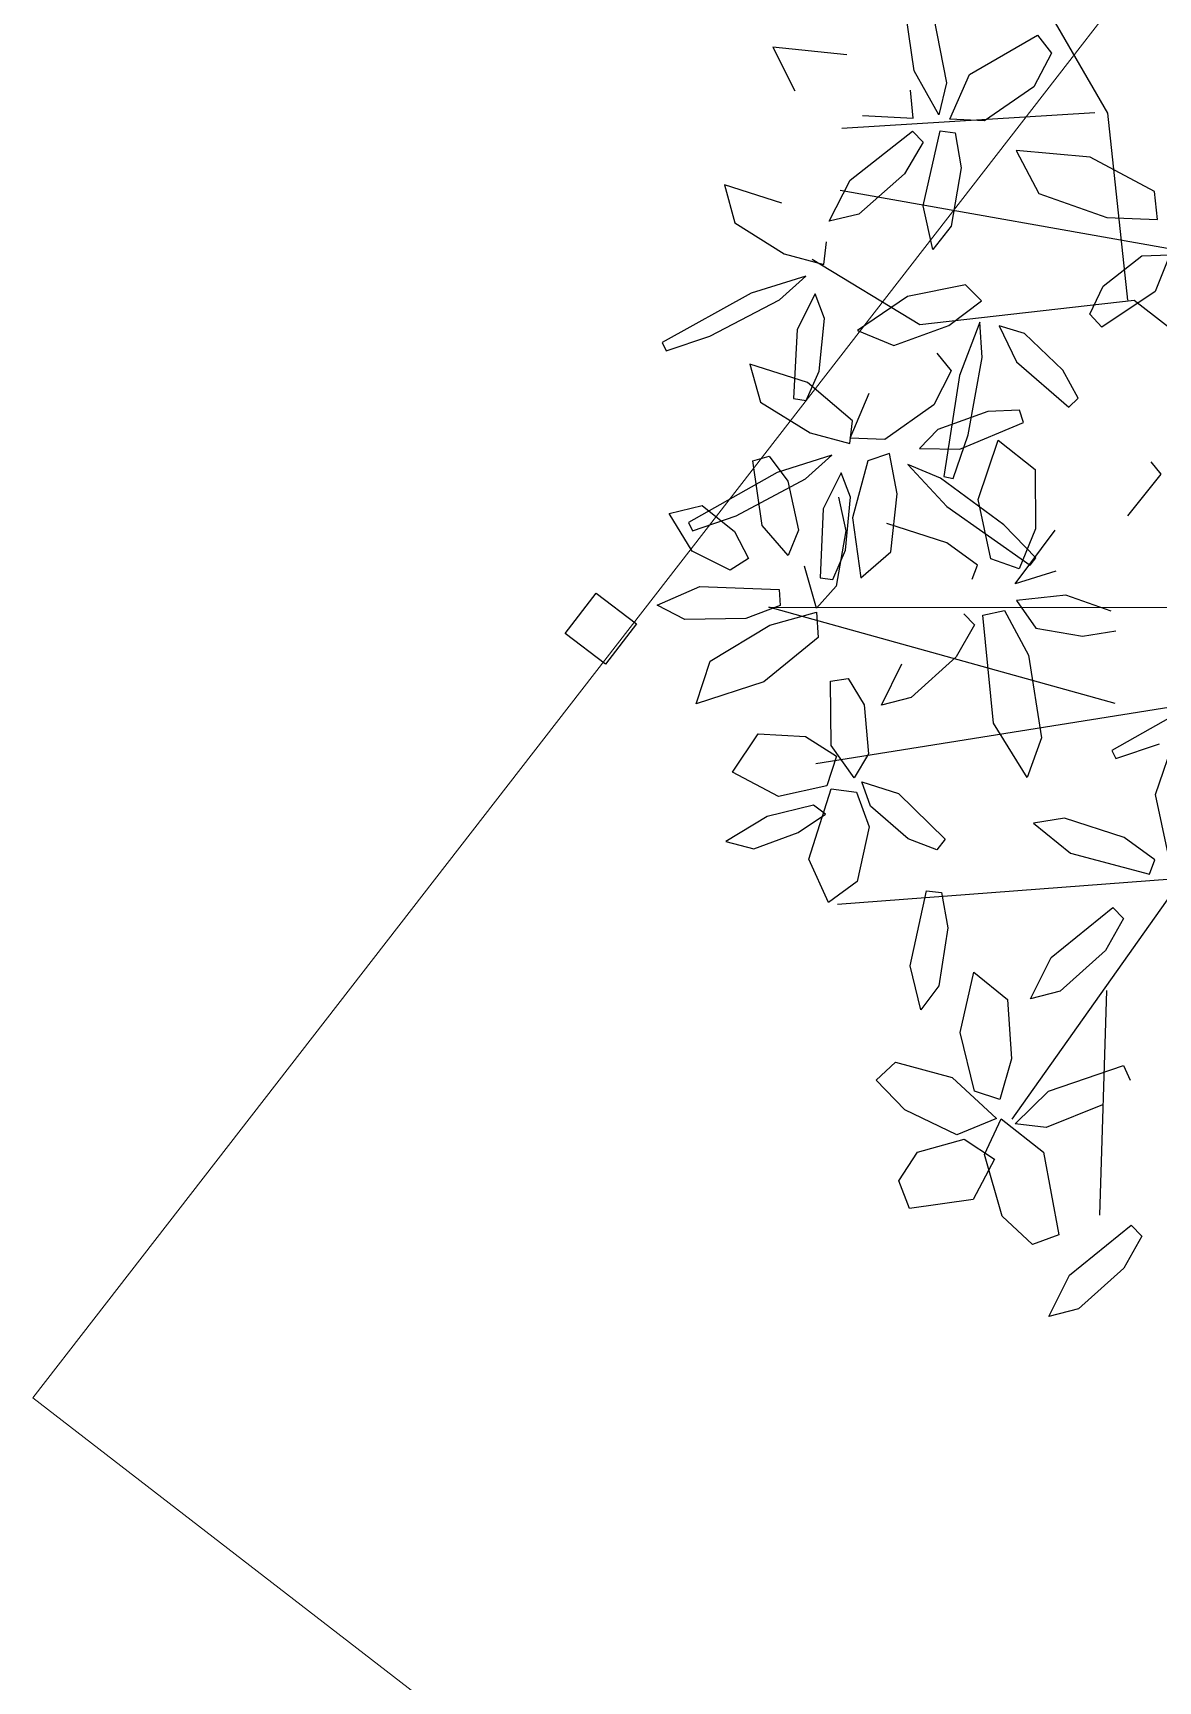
# Model space of a CAD drawing. Header units: metres. Extents: x 141303 to 146299, y 125960 to 127091.
# Drawn here: x 145057.35 to 145064, y 126083.47 to 126093.21 of the extents above; entities that cross this region are included whole.
import ezdxf

# ---------------------------------------------------------------- set-up
doc = ezdxf.new("R2010")
doc.units = ezdxf.units.M
doc.header["$MEASUREMENT"] = 0
doc.layers.add('ELEVATION', color=7, linetype='Continuous', lineweight=20)
doc.layers.add('new column', color=4, linetype='Continuous', lineweight=25)
doc.layers.add('FURNITURE', color=6, linetype='Continuous')
doc.layers.get('0').off()

# ---------------------------------------------------------------- blocks, each defined once
blk = doc.blocks.new('tree_plan2-flat-1')
at = {"color": 44}
for p, q in [((-5821.83, 2002.56), (-5850.48, 2048.97)), ((-5824.69, 2002.56), (-5880.56, 1997.4)), ((-5816.1, 1961.3), (-5821.83, 2002.56)), ((-5727.29, 1961.3), (-5880.56, 1983.65)), ((-5861.94, 1954.43), (-5886.29, 1968.18)), ((-5814.67, 1961.3), (-5861.94, 1954.43)), ((-5731.56, 1900.45), (-5814.67, 1961.3)), ((-5893.45, 1890.83), (-5740.04, 1895.54)), ((-5816.1, 1871.92), (-5893.45, 1890.83)), ((-5774.56, 1877.08), (-5881.99, 1856.45)), ((-5771.37, 1877.06), (-5836.15, 1779.1)), ((-5796.04, 1834.1), (-5876.26, 1825.51)), ((-5816.1, 1808.28), (-5816.1, 1758.47))]:
    blk.add_line(p, q, dxfattribs=at)
at = {"color": 60}
for p, q in [((-5865, 2010.67), (-5868.39, 2029.91)), ((-5861.04, 2022.84), (-5857.76, 2008.18)), ((-5852.73, 2010.2), (-5837.94, 2019.36)), ((-5837.94, 2019.36), (-5834.68, 2015.49)), ((-5880.01, 2013.72), (-5896.44, 2014.89)), ((-5896.44, 2014.89), (-5891.24, 2005.43)), ((-5834.68, 2015.49), (-5838.37, 2007.92)), ((-5859.2, 2001.06), (-5865, 2010.67)), ((-5856.75, 2000.18), (-5852.73, 2010.2)), ((-5864.88, 2000.13), (-5865.64, 2006.35)), ((-5857.76, 2008.18), (-5859.2, 2001.06)), ((-5838.37, 2007.92), (-5849.07, 2000.02)), ((-5876.09, 2000.4), (-5864.88, 2000.13)), ((-5862.07, 1980.84), (-5858.8, 1997.54)), ((-5858.8, 1997.54), (-5855.44, 1997.22)), ((-5849.07, 2000.02), (-5856.75, 2000.18)), ((-5878.38, 1986.01), (-5864.9, 1997.3)), ((-5862.49, 1994.93), (-5866.37, 1987.77)), ((-5864.9, 1997.3), (-5862.49, 1994.93)), ((-5855.44, 1997.22), (-5853.89, 1989.47)), ((-5825.4, 1992.75), (-5841.85, 1993.7)), ((-5841.85, 1993.7), (-5836.52, 1984.31)), ((-5810.93, 1985.58), (-5825.4, 1992.75)), ((-5866.37, 1987.77), (-5876.24, 1978.55)), ((-5853.89, 1989.47), (-5855.7, 1976.52)), ((-5893.36, 1980.42), (-5906.2, 1984.12)), ((-5906.2, 1984.12), (-5903.65, 1975.76)), ((-5882.77, 1976.74), (-5878.38, 1986.01)), ((-5836.52, 1984.31), (-5821.3, 1979.49)), ((-5810.08, 1979.38), (-5810.93, 1985.58)), ((-5859.6, 1971.19), (-5862.07, 1980.84)), ((-5821.3, 1979.49), (-5810.08, 1979.38)), ((-5903.65, 1975.76), (-5892.47, 1969.22)), ((-5876.24, 1978.55), (-5882.77, 1976.74)), ((-5855.7, 1976.52), (-5859.6, 1971.19)), ((-5883.62, 1967.11), (-5883.19, 1972.16)), ((-5892.47, 1969.22), (-5883.62, 1967.11)), ((-5821.64, 1964.25), (-5813.28, 1971.25)), ((-5813.28, 1971.25), (-5807.13, 1971.64)), ((-5807.13, 1971.64), (-5810.09, 1963.41)), ((-5887.54, 1964.42), (-5899.52, 1960.32)), ((-5893.23, 1959.02), (-5887.54, 1964.42)), ((-5852.17, 1963.6), (-5864.93, 1960.63)), ((-5848.45, 1960.16), (-5852.17, 1963.6)), ((-5824.4, 1957.99), (-5821.64, 1964.25)), ((-5810.09, 1963.41), (-5821.68, 1955.12)), ((-5899.52, 1960.32), (-5918.93, 1948.73)), ((-5908.4, 1950.47), (-5893.23, 1959.02)), ((-5885.37, 1960.6), (-5889.11, 1952.53)), ((-5883.14, 1955.21), (-5885.37, 1960.6)), ((-5864.93, 1960.63), (-5875.74, 1952.77)), ((-5855.55, 1954.46), (-5848.45, 1960.16)), ((-5821.68, 1955.12), (-5824.4, 1957.99)), ((-5883.97, 1943.47), (-5883.14, 1955.21)), ((-5867.57, 1949.65), (-5855.55, 1954.46)), ((-5848.73, 1955.41), (-5852.85, 1943.44)), ((-5847.96, 1947.6), (-5848.73, 1955.41)), ((-5838.76, 1953.23), (-5844.39, 1954.78)), ((-5844.39, 1954.78), (-5840.31, 1946.87)), ((-5917.95, 1946.91), (-5908.4, 1950.47)), ((-5889.11, 1952.53), (-5889.41, 1937.21)), ((-5875.74, 1952.77), (-5867.57, 1949.65)), ((-5830, 1945.37), (-5838.76, 1953.23)), ((-5918.93, 1948.73), (-5917.95, 1946.91)), ((-5858.05, 1948.28), (-5854.73, 1944.45)), ((-5850.52, 1930.38), (-5847.96, 1947.6)), ((-5840.31, 1946.87), (-5828.4, 1937.23)), ((-5886.48, 1940.91), (-5899.33, 1944.55)), ((-5899.33, 1944.55), (-5896.74, 1936.2)), ((-5886.61, 1936.9), (-5883.97, 1943.47)), ((-5854.73, 1944.45), (-5858.31, 1936.84)), ((-5852.85, 1943.44), (-5855.61, 1921)), ((-5826.43, 1939.25), (-5830, 1945.37)), ((-5876.26, 1932.71), (-5886.48, 1940.91)), ((-5828.4, 1937.23), (-5826.43, 1939.25)), ((-5896.74, 1936.2), (-5885.53, 1929.72)), ((-5889.41, 1937.21), (-5886.61, 1936.9)), ((-5876.59, 1928.84), (-5872.71, 1938.91)), ((-5858.31, 1936.84), (-5868.91, 1928.79)), ((-5846.35, 1935.72), (-5857.28, 1931.36)), ((-5839.29, 1936.2), (-5846.35, 1935.72)), ((-5838.35, 1933.54), (-5839.29, 1936.2)), ((-5876.66, 1927.66), (-5876.26, 1932.71)), ((-5852.27, 1927.15), (-5838.35, 1933.54)), ((-5885.53, 1929.72), (-5876.66, 1927.66)), ((-5868.91, 1928.79), (-5876.59, 1928.84)), ((-5857.28, 1931.36), (-5861.17, 1927)), ((-5853.57, 1920.65), (-5850.52, 1930.38)), ((-5847.89, 1916.11), (-5843.83, 1929.4)), ((-5843.83, 1929.4), (-5835.42, 1923.18)), ((-5880.57, 1924.94), (-5892.53, 1920.78)), ((-5886.23, 1919.51), (-5880.57, 1924.94)), ((-5867.79, 1925.75), (-5872.52, 1923.94)), ((-5865.84, 1916.86), (-5867.79, 1925.75)), ((-5861.17, 1927), (-5852.27, 1927.15)), ((-5809.91, 1925.68), (-5807.56, 1922.99)), ((-5898.03, 1923.17), (-5894.45, 1924.3)), ((-5895.51, 1908.89), (-5898.03, 1923.17)), ((-5894.45, 1924.3), (-5890.11, 1918.92)), ((-5878.39, 1921.14), (-5882.08, 1913.05)), ((-5876.12, 1915.76), (-5878.39, 1921.14)), ((-5872.52, 1923.94), (-5875.53, 1911.19)), ((-5856.32, 1920.62), (-5863.66, 1923.39)), ((-5863.66, 1923.39), (-5854.76, 1914.39)), ((-5855.61, 1921), (-5853.57, 1920.65)), ((-5835.42, 1923.18), (-5834.96, 1910.05)), ((-5807.56, 1922.99), (-5814.72, 1913.54)), ((-5892.53, 1920.78), (-5911.87, 1909.09)), ((-5901.36, 1910.88), (-5886.23, 1919.51)), ((-5890.11, 1918.92), (-5887.4, 1908.14)), ((-5842.02, 1910.67), (-5856.32, 1920.62)), ((-5878.79, 1915.68), (-5876.93, 1908.29)), ((-5876.89, 1904.01), (-5876.12, 1915.76)), ((-5866.86, 1903.95), (-5865.84, 1916.86)), ((-5854.76, 1914.39), (-5835.88, 1901.96)), ((-5844.68, 1903.07), (-5847.89, 1916.11)), ((-5916.17, 1910.94), (-5908.95, 1912.91)), ((-5910.83, 1902.76), (-5916.17, 1910.94)), ((-5910.89, 1907.27), (-5901.36, 1910.88)), ((-5908.95, 1912.91), (-5901.62, 1907.35)), ((-5882.08, 1913.05), (-5882.3, 1897.73)), ((-5875.53, 1911.19), (-5873.29, 1898.02)), ((-5854.53, 1906.33), (-5867.92, 1910.19)), ((-5834.67, 1903.62), (-5842.02, 1910.67)), ((-5839.09, 1897.74), (-5830.63, 1909.89)), ((-5834.96, 1910.05), (-5838.3, 1901.09)), ((-5911.87, 1909.09), (-5910.89, 1907.27)), ((-5901.62, 1907.35), (-5898.3, 1901.5)), ((-5889.54, 1902.42), (-5895.51, 1908.89)), ((-5887.4, 1908.14), (-5889.54, 1902.42)), ((-5876.93, 1908.29), (-5878.68, 1895.99)), ((-5847.59, 1901.62), (-5854.53, 1906.33)), ((-5902.3, 1898.79), (-5910.83, 1902.76)), ((-5879.49, 1897.43), (-5876.89, 1904.01)), ((-5873.29, 1898.02), (-5866.86, 1903.95)), ((-5838.3, 1901.09), (-5844.68, 1903.07)), ((-5835.88, 1901.96), (-5834.67, 1903.62)), ((-5898.3, 1901.5), (-5902.3, 1898.79)), ((-5882.91, 1890.95), (-5885.84, 1900.16)), ((-5848.66, 1898.42), (-5847.59, 1901.62)), ((-5830.19, 1900.79), (-5839.09, 1897.74)), ((-5878.68, 1895.99), (-5882.91, 1890.95)), ((-5882.3, 1897.73), (-5879.49, 1897.43)), ((-5827.83, 1895.55), (-5838.65, 1894.03)), ((-5817.66, 1892.34), (-5827.83, 1895.55)), ((-5918.18, 1890.55), (-5908.87, 1894.99)), ((-5908.87, 1894.99), (-5891.28, 1894.84)), ((-5891.28, 1894.84), (-5890.95, 1891.29)), ((-5846.05, 1890.59), (-5841.29, 1891.71)), ((-5841.29, 1891.71), (-5835.65, 1882.02)), ((-5838.65, 1894.03), (-5834.21, 1888.01)), ((-5912.01, 1887.54), (-5918.18, 1890.55)), ((-5898.52, 1888.18), (-5912.01, 1887.54)), ((-5890.95, 1891.29), (-5898.52, 1888.18)), ((-5893.14, 1886.9), (-5882.88, 1890.1)), ((-5882.88, 1890.1), (-5882.33, 1884.49)), ((-5847.84, 1888.38), (-5851.62, 1881.16)), ((-5850.28, 1890.72), (-5847.84, 1888.38)), ((-5842.91, 1866.68), (-5846.05, 1890.59)), ((-5834.21, 1888.01), (-5823.8, 1886.58)), ((-5823.8, 1886.58), (-5816.47, 1888)), ((-5906.06, 1878.52), (-5893.14, 1886.9)), ((-5882.33, 1884.49), (-5894.06, 1874.29)), ((-5851.62, 1881.16), (-5861.36, 1871.81)), ((-5835.65, 1882.02), (-5832.21, 1863.82)), ((-5908.93, 1868.93), (-5906.06, 1878.52)), ((-5867.86, 1869.91), (-5863.6, 1879.24)), ((-5894.06, 1874.29), (-5908.93, 1868.93)), ((-5879.31, 1874.9), (-5875.43, 1875.6)), ((-5878.71, 1860.66), (-5879.31, 1874.9)), ((-5875.43, 1875.6), (-5871.69, 1869.87)), ((-5871.69, 1869.87), (-5870.4, 1859.04)), ((-5861.36, 1871.81), (-5867.86, 1869.91)), ((-5797.23, 1873.2), (-5816.58, 1861.5)), ((-5835.13, 1854.88), (-5842.91, 1866.68)), ((-5900.39, 1854.08), (-5894.97, 1862.7)), ((-5894.97, 1862.7), (-5884.46, 1862.44)), ((-5884.46, 1862.44), (-5877.49, 1858.36)), ((-5832.21, 1863.82), (-5835.13, 1854.88)), ((-5815.59, 1859.69), (-5806.06, 1863.3)), ((-5806.56, 1852.03), (-5802.5, 1865.33)), ((-5873.44, 1853.68), (-5878.71, 1860.66)), ((-5870.4, 1859.04), (-5873.44, 1853.68)), ((-5816.58, 1861.5), (-5815.59, 1859.69)), ((-5877.49, 1858.36), (-5879.42, 1851.66)), ((-5890, 1848.98), (-5900.39, 1854.08)), ((-5879.42, 1851.66), (-5890, 1848.98)), ((-5869.62, 1847.51), (-5871.7, 1852.8)), ((-5871.7, 1852.8), (-5863.51, 1850.46)), ((-5803.35, 1839), (-5806.56, 1852.03)), ((-5882.87, 1835.35), (-5878.4, 1851.06)), ((-5878.4, 1851.06), (-5872.79, 1850.47)), ((-5872.79, 1850.47), (-5869.78, 1842.92)), ((-5863.51, 1850.46), (-5852.84, 1840.68)), ((-5892.39, 1844.5), (-5901.36, 1838.65)), ((-5882.19, 1847.33), (-5892.39, 1844.5)), ((-5885.41, 1841.19), (-5879.49, 1845.38)), ((-5879.49, 1845.38), (-5882.19, 1847.33)), ((-5861.01, 1840.48), (-5869.62, 1847.51)), ((-5826.59, 1846.12), (-5833.4, 1844.83)), ((-5833.4, 1844.83), (-5824.99, 1838.46)), ((-5813.2, 1842.25), (-5826.59, 1846.12)), ((-5895.15, 1837.22), (-5885.41, 1841.19)), ((-5869.78, 1842.92), (-5872.02, 1830.68)), ((-5852.84, 1840.68), (-5854.64, 1838.26)), ((-5806.26, 1837.55), (-5813.2, 1842.25)), ((-5901.36, 1838.65), (-5895.15, 1837.22)), ((-5854.64, 1838.26), (-5861.01, 1840.48)), ((-5824.99, 1838.46), (-5807.33, 1834.34)), ((-5807.33, 1834.34), (-5806.26, 1837.55)), ((-5878.2, 1825.9), (-5882.87, 1835.35)), ((-5872.02, 1830.68), (-5878.2, 1825.9)), ((-5859.7, 1812.36), (-5856.65, 1829.1)), ((-5856.65, 1829.1), (-5853.28, 1828.83)), ((-5853.28, 1828.83), (-5851.64, 1821.1)), ((-5828.58, 1815.23), (-5815.26, 1826.71)), ((-5815.26, 1826.71), (-5812.82, 1824.37)), ((-5812.82, 1824.37), (-5816.6, 1817.15)), ((-5851.64, 1821.1), (-5853.26, 1808.13)), ((-5832.84, 1805.9), (-5828.58, 1815.23)), ((-5816.6, 1817.15), (-5826.35, 1807.8))]:
    blk.add_line(p, q, dxfattribs=at)
at = {"color": 62}
for p, q in [((-5857.09, 1802.75), (-5859.7, 1812.36)), ((-5848.22, 1797.96), (-5845.59, 1811.41)), ((-5845.59, 1811.41), (-5837.94, 1805.6)), ((-5853.26, 1808.13), (-5857.09, 1802.75)), ((-5826.35, 1807.8), (-5832.84, 1805.9)), ((-5837.94, 1805.6), (-5836.68, 1792.52)), ((-5844.61, 1785.1), (-5848.22, 1797.96)), ((-5866.47, 1786.84), (-5862.3, 1790.95)), ((-5862.3, 1790.95), (-5849.68, 1787.95)), ((-5836.68, 1792.52), (-5838.98, 1783.42)), ((-5828.26, 1785.61), (-5811.79, 1791.78)), ((-5811.79, 1791.78), (-5810.2, 1788.58)), ((-5859.9, 1780.49), (-5866.47, 1786.84)), ((-5849.68, 1787.95), (-5839.58, 1779.21)), ((-5838.98, 1783.42), (-5844.61, 1785.1)), ((-5835.36, 1778.12), (-5828.26, 1785.61)), ((-5816.15, 1782.96), (-5828.52, 1777.52)), ((-5848.23, 1775.32), (-5859.9, 1780.49)), ((-5839.58, 1779.21), (-5848.23, 1775.32)), ((-5841.94, 1771.1), (-5838.49, 1779.12)), ((-5838.49, 1779.12), (-5828.95, 1772.02)), ((-5828.52, 1777.52), (-5835.36, 1778.12)), ((-5860.76, 1764.7), (-5856.82, 1771.2)), ((-5856.82, 1771.2), (-5846.58, 1774.38)), ((-5846.58, 1774.38), (-5839.73, 1770.16)), ((-5828.95, 1772.02), (-5824.94, 1753.86)), ((-5839.73, 1770.16), (-5844.17, 1761.1)), ((-5837.61, 1757.59), (-5841.94, 1771.1)), ((-5858.17, 1758.66), (-5860.76, 1764.7)), ((-5844.17, 1761.1), (-5858.17, 1758.66)), ((-5830.69, 1751.54), (-5837.61, 1757.59)), ((-5824.94, 1753.86), (-5830.69, 1751.54)), ((-5822.35, 1744.98), (-5809.03, 1756.46)), ((-5806.59, 1754.12), (-5810.36, 1746.9)), ((-5809.03, 1756.46), (-5806.59, 1754.12)), ((-5810.36, 1746.9), (-5820.11, 1737.55)), ((-5826.61, 1735.65), (-5822.35, 1744.98)), ((-5820.11, 1737.55), (-5826.61, 1735.65))]:
    blk.add_line(p, q, dxfattribs=at)

msp = doc.modelspace()

# ---------------------------------------------------------------- linework, layer by layer
at = {"layer": 'ELEVATION'}
for q in [(145068.95304, 126100.11195), (145064.78014, 126079.40251)]:
    msp.add_line((145057.35227, 126085.13934), q, dxfattribs=at)
at = {"layer": 'new column'}
for p, q in [((145060.49928, 126089.66171), (145060.68122, 126089.90025)), ((145060.68122, 126089.90025), (145060.91975, 126089.71831)), ((145060.73782, 126089.47977), (145060.49928, 126089.66171)), ((145060.91975, 126089.71831), (145060.73782, 126089.47977))]:
    msp.add_line(p, q, dxfattribs=at)

# ---------------------------------------------------------------- block references
at = {"layer": 'FURNITURE', "xscale": 0.02669279961569373, "yscale": 0.02669279961569373, "zscale": 0.02669279961569373, "rotation": 358.2268595880818}
msp.add_blockref('tree_plan2-flat-1', (145217.37926, 126034.50092), dxfattribs=at)

doc.saveas('drawing.dxf')
